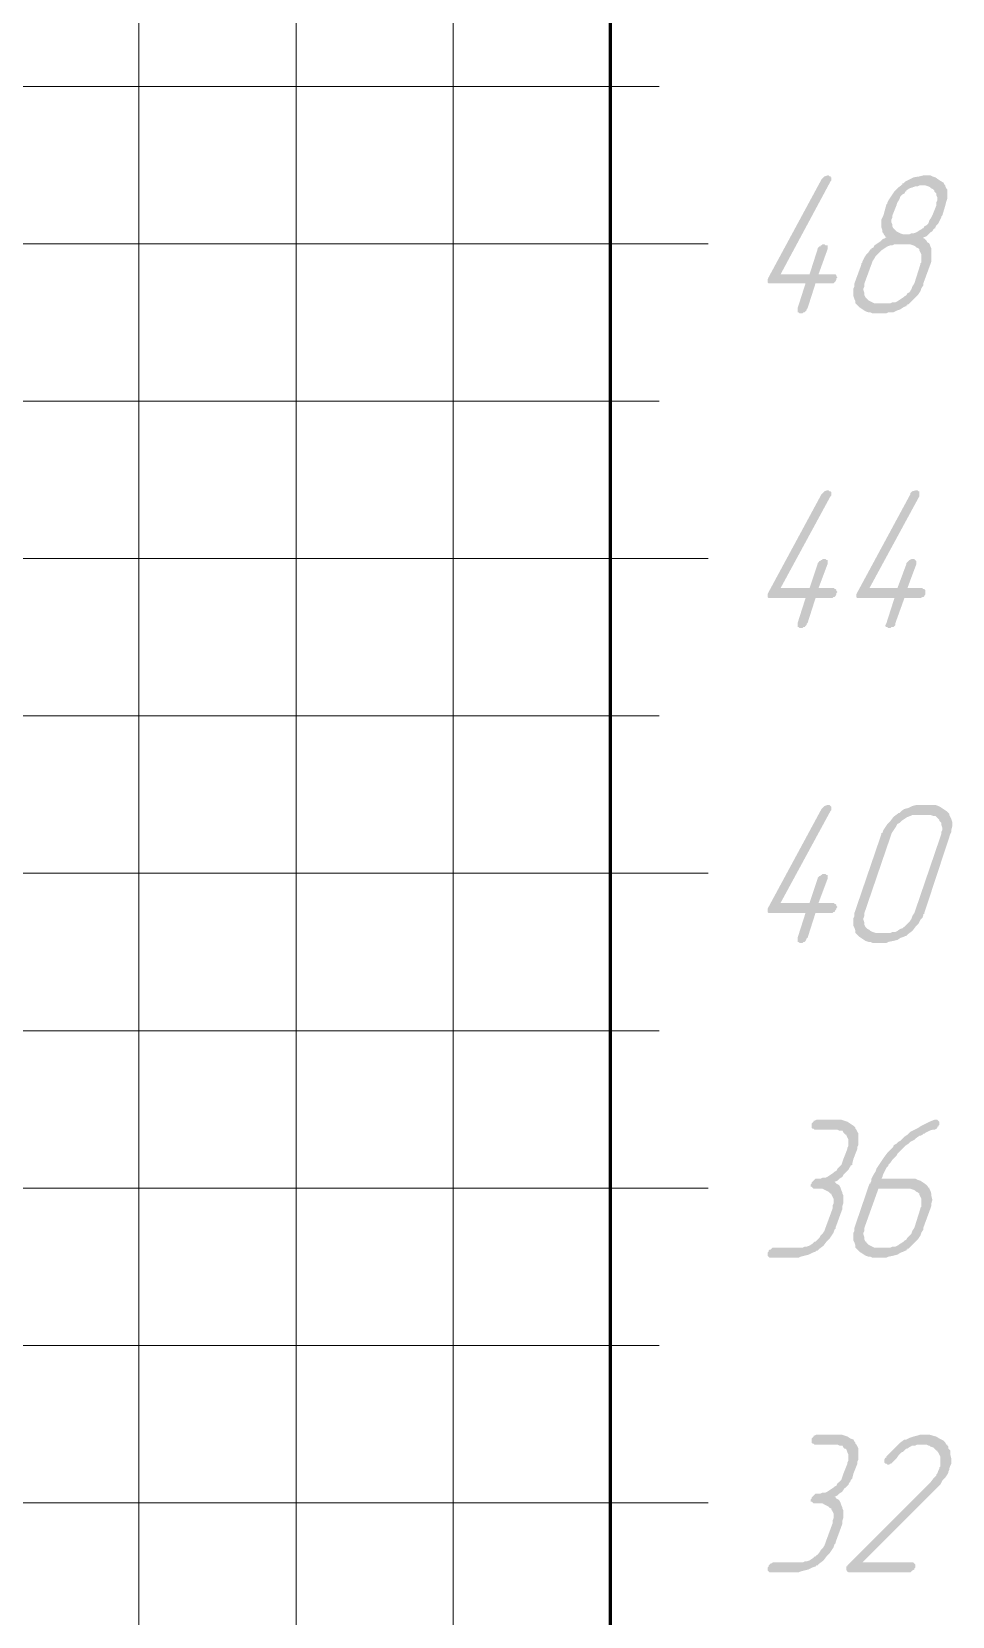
# Model space of a CAD drawing. Extents: x 260 to 1101, y 70 to 664.
# Drawn here: x 1035.47 to 1058.88, y 443.9 to 484.18 of the extents above; entities that cross this region are included whole.
import ezdxf

# ---------------------------------------------------------------- set-up
doc = ezdxf.new("R2010")
doc.units = 0
doc.header["$MEASUREMENT"] = 0
doc.layers.add('PDF _Геометрия', color=7, linetype='CONTINUOUS')
doc.layers.add('PDF _Сплошная заливка', color=7, linetype='CONTINUOUS')

msp = doc.modelspace()

# ---------------------------------------------------------------- hatches: boundary and pattern name
at = {"layer": 'PDF _Сплошная заливка', "transparency": 33554559}
for points in [[(1055.731, 480.524), (1055.756, 480.499), (1055.782, 480.499), (1055.782, 480.474), (1055.807, 480.474), (1055.807, 480.448), (1055.807, 480.397), (1055.782, 480.372), (1054.512, 478.01), (1055.249, 478.01), (1055.452, 478.645), (1055.452, 478.645), (1055.452, 478.67), (1055.477, 478.695), (1055.502, 478.721), (1055.528, 478.721), (1055.528, 478.746), (1055.553, 478.746), (1055.579, 478.772), (1055.604, 478.772), (1055.629, 478.772), (1055.629, 478.772), (1055.655, 478.746), (1055.68, 478.746), (1055.706, 478.746), (1055.706, 478.721), (1055.706, 478.695), (1055.706, 478.645), (1055.477, 478.01), (1055.883, 478.01), (1055.883, 478.01), (1055.909, 478.01), (1055.934, 477.984), (1055.934, 477.984), (1055.934, 477.959), (1055.959, 477.934), (1055.934, 477.908), (1055.934, 477.883), (1055.934, 477.883), (1055.909, 477.832), (1055.883, 477.806), (1055.883, 477.806), (1055.858, 477.781), (1055.833, 477.781), (1055.782, 477.781), (1055.401, 477.781), (1055.198, 477.146), (1055.172, 477.121), (1055.172, 477.095), (1055.147, 477.07), (1055.122, 477.044), (1055.122, 477.044), (1055.096, 477.044), (1055.071, 477.019), (1055.02, 477.019), (1055.02, 477.019), (1054.995, 477.019), (1054.969, 477.044), (1054.944, 477.044), (1054.944, 477.044), (1054.944, 477.07), (1054.944, 477.095), (1054.944, 477.146), (1055.147, 477.781), (1054.258, 477.781), (1054.233, 477.781), (1054.207, 477.781), (1054.182, 477.806), (1054.182, 477.806), (1054.182, 477.832), (1054.182, 477.857), (1054.182, 477.883), (1054.207, 477.934), (1055.553, 480.423), (1055.553, 480.423), (1055.579, 480.448), (1055.604, 480.474), (1055.629, 480.499), (1055.706, 480.524), (1055.706, 480.524)], [(1055.731, 472.523), (1055.756, 472.498), (1055.782, 472.498), (1055.782, 472.498), (1055.807, 472.472), (1055.807, 472.447), (1055.807, 472.396), (1055.782, 472.371), (1054.512, 470.034), (1055.249, 470.034), (1055.452, 470.644), (1055.452, 470.644), (1055.452, 470.669), (1055.477, 470.694), (1055.502, 470.72), (1055.528, 470.72), (1055.528, 470.745), (1055.553, 470.745), (1055.579, 470.771), (1055.604, 470.771), (1055.629, 470.771), (1055.629, 470.771), (1055.655, 470.771), (1055.68, 470.745), (1055.706, 470.745), (1055.706, 470.72), (1055.706, 470.694), (1055.706, 470.644), (1055.477, 470.034), (1055.883, 470.034), (1055.883, 470.009), (1055.909, 470.009), (1055.934, 469.983), (1055.934, 469.983), (1055.934, 469.958), (1055.959, 469.932), (1055.934, 469.907), (1055.934, 469.882), (1055.934, 469.882), (1055.909, 469.831), (1055.883, 469.805), (1055.883, 469.805), (1055.858, 469.805), (1055.833, 469.78), (1055.782, 469.78), (1055.401, 469.78), (1055.198, 469.145), (1055.172, 469.12), (1055.172, 469.094), (1055.147, 469.069), (1055.122, 469.043), (1055.122, 469.043), (1055.096, 469.043), (1055.071, 469.018), (1055.02, 469.018), (1055.02, 469.018), (1054.995, 469.018), (1054.969, 469.043), (1054.944, 469.043), (1054.944, 469.043), (1054.944, 469.069), (1054.944, 469.094), (1054.944, 469.145), (1055.147, 469.78), (1054.258, 469.78), (1054.233, 469.78), (1054.207, 469.78), (1054.182, 469.805), (1054.182, 469.805), (1054.182, 469.831), (1054.182, 469.856), (1054.182, 469.882), (1054.207, 469.932), (1055.553, 472.422), (1055.553, 472.422), (1055.579, 472.447), (1055.604, 472.472), (1055.629, 472.498), (1055.706, 472.523), (1055.706, 472.523)], [(1057.991, 472.523), (1058.016, 472.498), (1058.042, 472.498), (1058.042, 472.498), (1058.042, 472.472), (1058.042, 472.447), (1058.042, 472.396), (1058.042, 472.371), (1056.772, 470.034), (1057.483, 470.034), (1057.711, 470.644), (1057.711, 470.644), (1057.711, 470.669), (1057.737, 470.694), (1057.762, 470.72), (1057.762, 470.72), (1057.788, 470.745), (1057.788, 470.745), (1057.838, 470.771), (1057.864, 470.771), (1057.889, 470.771), (1057.889, 470.771), (1057.915, 470.771), (1057.94, 470.745), (1057.94, 470.745), (1057.965, 470.72), (1057.965, 470.694), (1057.965, 470.644), (1057.737, 470.034), (1058.118, 470.034), (1058.143, 470.009), (1058.168, 470.009), (1058.194, 469.983), (1058.194, 469.983), (1058.194, 469.958), (1058.194, 469.932), (1058.194, 469.907), (1058.194, 469.882), (1058.194, 469.882), (1058.168, 469.831), (1058.143, 469.805), (1058.118, 469.805), (1058.118, 469.805), (1058.067, 469.78), (1058.042, 469.78), (1057.661, 469.78), (1057.432, 469.145), (1057.432, 469.12), (1057.432, 469.094), (1057.407, 469.069), (1057.381, 469.043), (1057.356, 469.043), (1057.331, 469.043), (1057.305, 469.018), (1057.28, 469.018), (1057.28, 469.018), (1057.254, 469.018), (1057.229, 469.043), (1057.204, 469.043), (1057.204, 469.043), (1057.178, 469.069), (1057.178, 469.094), (1057.204, 469.145), (1057.407, 469.78), (1056.518, 469.78), (1056.493, 469.78), (1056.467, 469.78), (1056.442, 469.805), (1056.442, 469.805), (1056.442, 469.831), (1056.442, 469.856), (1056.442, 469.882), (1056.467, 469.932), (1057.813, 472.422), (1057.813, 472.422), (1057.813, 472.447), (1057.838, 472.472), (1057.864, 472.498), (1057.965, 472.523), (1057.965, 472.523)], [(1055.731, 464.522), (1055.756, 464.522), (1055.782, 464.497), (1055.782, 464.497), (1055.807, 464.471), (1055.807, 464.446), (1055.807, 464.395), (1055.782, 464.37), (1054.512, 462.033), (1055.249, 462.033), (1055.452, 462.643), (1055.452, 462.643), (1055.452, 462.668), (1055.477, 462.693), (1055.502, 462.719), (1055.528, 462.719), (1055.528, 462.744), (1055.553, 462.744), (1055.579, 462.77), (1055.604, 462.77), (1055.629, 462.77), (1055.629, 462.77), (1055.655, 462.77), (1055.68, 462.744), (1055.706, 462.744), (1055.706, 462.719), (1055.706, 462.693), (1055.706, 462.643), (1055.477, 462.033), (1055.883, 462.033), (1055.883, 462.008), (1055.909, 462.008), (1055.934, 461.982), (1055.934, 461.982), (1055.934, 461.957), (1055.959, 461.931), (1055.934, 461.906), (1055.934, 461.881), (1055.934, 461.881), (1055.909, 461.855), (1055.883, 461.804), (1055.883, 461.804), (1055.858, 461.804), (1055.833, 461.779), (1055.782, 461.779), (1055.401, 461.779), (1055.198, 461.144), (1055.172, 461.144), (1055.172, 461.119), (1055.147, 461.068), (1055.122, 461.042), (1055.122, 461.042), (1055.096, 461.042), (1055.071, 461.017), (1055.02, 461.017), (1055.02, 461.017), (1054.995, 461.017), (1054.969, 461.042), (1054.944, 461.042), (1054.944, 461.042), (1054.944, 461.068), (1054.944, 461.093), (1054.944, 461.144), (1055.147, 461.779), (1054.258, 461.779), (1054.233, 461.779), (1054.207, 461.779), (1054.182, 461.804), (1054.182, 461.804), (1054.182, 461.83), (1054.182, 461.855), (1054.182, 461.881), (1054.207, 461.931), (1055.553, 464.421), (1055.553, 464.421), (1055.579, 464.446), (1055.604, 464.471), (1055.629, 464.497), (1055.706, 464.522), (1055.706, 464.522)], [(1056.01, 456.521), (1056.061, 456.521), (1056.137, 456.496), (1056.213, 456.47), (1056.29, 456.42), (1056.366, 456.369), (1056.391, 456.343), (1056.417, 456.318), (1056.417, 456.293), (1056.442, 456.267), (1056.467, 456.216), (1056.493, 456.166), (1056.493, 456.09), (1056.493, 455.988), (1056.493, 455.886), (1056.467, 455.835), (1056.467, 455.785), (1056.366, 455.531), (1056.34, 455.429), (1056.34, 455.378), (1056.29, 455.353), (1056.29, 455.327), (1056.29, 455.327), (1056.29, 455.327), (1056.264, 455.302), (1056.239, 455.251), (1056.188, 455.2), (1056.188, 455.2), (1056.163, 455.175), (1056.137, 455.15), (1056.112, 455.124), (1056.086, 455.073), (1056.01, 455.023), (1055.959, 454.972), (1055.883, 454.946), (1055.909, 454.921), (1055.909, 454.921), (1055.934, 454.896), (1055.985, 454.87), (1056.01, 454.845), (1056.036, 454.794), (1056.061, 454.718), (1056.086, 454.667), (1056.086, 454.642), (1056.086, 454.642), (1056.112, 454.591), (1056.112, 454.54), (1056.112, 454.489), (1056.112, 454.413), (1056.086, 454.337), (1056.086, 454.261), (1055.909, 453.778), (1055.909, 453.753), (1055.909, 453.753), (1055.883, 453.727), (1055.883, 453.727), (1055.858, 453.651), (1055.807, 453.575), (1055.756, 453.499), (1055.68, 453.422), (1055.604, 453.321), (1055.502, 453.245), (1055.502, 453.245), (1055.477, 453.219), (1055.477, 453.219), (1055.452, 453.194), (1055.426, 453.194), (1055.401, 453.168), (1055.325, 453.143), (1055.223, 453.092), (1055.122, 453.067), (1055.02, 453.041), (1054.969, 453.016), (1054.893, 453.016), (1054.258, 453.016), (1054.233, 453.016), (1054.207, 453.041), (1054.182, 453.067), (1054.182, 453.067), (1054.182, 453.092), (1054.182, 453.118), (1054.182, 453.143), (1054.182, 453.143), (1054.207, 453.168), (1054.207, 453.194), (1054.233, 453.219), (1054.258, 453.219), (1054.284, 453.245), (1054.309, 453.27), (1054.36, 453.27), (1055.02, 453.27), (1055.071, 453.27), (1055.122, 453.295), (1055.172, 453.295), (1055.249, 453.321), (1055.325, 453.372), (1055.375, 453.422), (1055.401, 453.422), (1055.426, 453.448), (1055.452, 453.473), (1055.502, 453.524), (1055.528, 453.575), (1055.579, 453.626), (1055.629, 453.702), (1055.655, 453.778), (1055.833, 454.261), (1055.833, 454.286), (1055.833, 454.311), (1055.833, 454.337), (1055.858, 454.388), (1055.858, 454.438), (1055.858, 454.515), (1055.833, 454.565), (1055.807, 454.616), (1055.807, 454.642), (1055.782, 454.642), (1055.756, 454.667), (1055.731, 454.692), (1055.68, 454.718), (1055.629, 454.743), (1055.579, 454.769), (1055.502, 454.769), (1055.35, 454.769), (1055.35, 454.769), (1055.325, 454.794), (1055.299, 454.819), (1055.274, 454.819), (1055.274, 454.845), (1055.274, 454.87), (1055.299, 454.896), (1055.299, 454.896), (1055.299, 454.921), (1055.325, 454.946), (1055.35, 454.972), (1055.35, 454.972), (1055.375, 454.997), (1055.401, 455.023), (1055.452, 455.023), (1055.477, 455.023), (1055.528, 455.023), (1055.579, 455.048), (1055.655, 455.048), (1055.706, 455.073), (1055.782, 455.124), (1055.858, 455.175), (1055.858, 455.175), (1055.883, 455.2), (1055.934, 455.226), (1055.959, 455.277), (1056.01, 455.327), (1056.061, 455.378), (1056.086, 455.455), (1056.112, 455.531), (1056.213, 455.785), (1056.213, 455.785), (1056.213, 455.81), (1056.239, 455.861), (1056.239, 455.886), (1056.239, 455.962), (1056.239, 456.013), (1056.213, 456.064), (1056.188, 456.115), (1056.188, 456.14), (1056.163, 456.14), (1056.137, 456.166), (1056.112, 456.191), (1056.086, 456.242), (1056.01, 456.242), (1055.959, 456.267), (1055.883, 456.267), (1055.375, 456.267), (1055.35, 456.293), (1055.325, 456.293), (1055.299, 456.318), (1055.299, 456.318), (1055.299, 456.343), (1055.299, 456.369), (1055.299, 456.394), (1055.299, 456.394), (1055.299, 456.42), (1055.325, 456.445), (1055.35, 456.47), (1055.35, 456.496), (1055.375, 456.496), (1055.426, 456.521), (1055.452, 456.521), (1055.985, 456.521)], [(1056.01, 448.52), (1056.061, 448.52), (1056.137, 448.495), (1056.213, 448.469), (1056.29, 448.419), (1056.366, 448.393), (1056.391, 448.342), (1056.417, 448.317), (1056.417, 448.292), (1056.442, 448.266), (1056.467, 448.215), (1056.493, 448.165), (1056.493, 448.088), (1056.493, 447.987), (1056.493, 447.885), (1056.467, 447.834), (1056.467, 447.784), (1056.366, 447.53), (1056.34, 447.428), (1056.34, 447.403), (1056.29, 447.352), (1056.29, 447.326), (1056.29, 447.326), (1056.29, 447.326), (1056.264, 447.301), (1056.239, 447.25), (1056.188, 447.199), (1056.188, 447.199), (1056.163, 447.174), (1056.137, 447.149), (1056.112, 447.123), (1056.086, 447.072), (1056.01, 447.022), (1055.959, 446.971), (1055.883, 446.945), (1055.909, 446.945), (1055.909, 446.92), (1055.934, 446.895), (1055.985, 446.869), (1056.01, 446.844), (1056.036, 446.793), (1056.061, 446.717), (1056.086, 446.666), (1056.086, 446.666), (1056.086, 446.641), (1056.112, 446.59), (1056.112, 446.539), (1056.112, 446.488), (1056.112, 446.412), (1056.086, 446.336), (1056.086, 446.26), (1055.909, 445.777), (1055.909, 445.752), (1055.909, 445.752), (1055.883, 445.726), (1055.883, 445.726), (1055.858, 445.65), (1055.807, 445.574), (1055.756, 445.498), (1055.68, 445.421), (1055.604, 445.32), (1055.502, 445.244), (1055.502, 445.244), (1055.477, 445.218), (1055.477, 445.218), (1055.452, 445.193), (1055.426, 445.193), (1055.401, 445.167), (1055.325, 445.142), (1055.223, 445.091), (1055.122, 445.066), (1055.02, 445.04), (1054.969, 445.015), (1054.893, 445.015), (1054.258, 445.015), (1054.233, 445.015), (1054.207, 445.04), (1054.182, 445.066), (1054.182, 445.066), (1054.182, 445.091), (1054.182, 445.117), (1054.182, 445.142), (1054.182, 445.142), (1054.207, 445.167), (1054.207, 445.193), (1054.233, 445.218), (1054.258, 445.244), (1054.284, 445.244), (1054.309, 445.269), (1054.36, 445.269), (1055.02, 445.269), (1055.071, 445.269), (1055.122, 445.294), (1055.172, 445.294), (1055.249, 445.32), (1055.325, 445.371), (1055.375, 445.421), (1055.401, 445.421), (1055.426, 445.447), (1055.452, 445.472), (1055.502, 445.523), (1055.528, 445.574), (1055.579, 445.625), (1055.629, 445.701), (1055.655, 445.777), (1055.833, 446.26), (1055.833, 446.285), (1055.833, 446.31), (1055.833, 446.336), (1055.858, 446.387), (1055.858, 446.463), (1055.858, 446.514), (1055.833, 446.564), (1055.807, 446.615), (1055.807, 446.641), (1055.782, 446.641), (1055.756, 446.666), (1055.731, 446.691), (1055.68, 446.717), (1055.629, 446.742), (1055.579, 446.768), (1055.502, 446.768), (1055.35, 446.768), (1055.35, 446.768), (1055.325, 446.793), (1055.299, 446.818), (1055.274, 446.818), (1055.274, 446.844), (1055.274, 446.869), (1055.299, 446.895), (1055.299, 446.895), (1055.299, 446.92), (1055.325, 446.945), (1055.35, 446.971), (1055.35, 446.971), (1055.375, 446.996), (1055.401, 447.022), (1055.452, 447.022), (1055.477, 447.022), (1055.528, 447.022), (1055.579, 447.047), (1055.655, 447.047), (1055.706, 447.072), (1055.782, 447.123), (1055.858, 447.174), (1055.858, 447.174), (1055.883, 447.199), (1055.934, 447.225), (1055.959, 447.276), (1056.01, 447.326), (1056.061, 447.377), (1056.086, 447.453), (1056.112, 447.53), (1056.213, 447.784), (1056.213, 447.784), (1056.213, 447.809), (1056.239, 447.86), (1056.239, 447.911), (1056.239, 447.961), (1056.239, 448.012), (1056.213, 448.063), (1056.188, 448.139), (1056.188, 448.139), (1056.163, 448.165), (1056.137, 448.165), (1056.112, 448.19), (1056.086, 448.241), (1056.01, 448.241), (1055.959, 448.266), (1055.883, 448.266), (1055.375, 448.266), (1055.35, 448.292), (1055.325, 448.292), (1055.299, 448.317), (1055.299, 448.317), (1055.299, 448.342), (1055.299, 448.368), (1055.299, 448.393), (1055.299, 448.393), (1055.299, 448.419), (1055.325, 448.444), (1055.35, 448.469), (1055.35, 448.495), (1055.375, 448.495), (1055.426, 448.52), (1055.452, 448.52), (1055.985, 448.52)], [(1058.245, 448.52), (1058.27, 448.52), (1058.295, 448.52), (1058.372, 448.495), (1058.473, 448.469), (1058.549, 448.419), (1058.6, 448.393), (1058.651, 448.368), (1058.702, 448.317), (1058.727, 448.266), (1058.727, 448.266), (1058.753, 448.266), (1058.753, 448.241), (1058.753, 448.241), (1058.778, 448.215), (1058.778, 448.165), (1058.829, 448.114), (1058.829, 448.012), (1058.854, 447.911), (1058.854, 447.86), (1058.854, 447.784), (1058.829, 447.733), (1058.803, 447.657), (1058.803, 447.657), (1058.803, 447.657), (1058.803, 447.631), (1058.778, 447.58), (1058.778, 447.555), (1058.753, 447.504), (1058.702, 447.428), (1058.702, 447.428), (1058.676, 447.403), (1058.651, 447.377), (1058.626, 447.352), (1058.6, 447.301), (1058.575, 447.25), (1058.524, 447.199), (1058.473, 447.149), (1056.594, 445.269), (1057.864, 445.269), (1057.889, 445.269), (1057.915, 445.244), (1057.915, 445.244), (1057.94, 445.218), (1057.94, 445.218), (1057.94, 445.167), (1057.94, 445.142), (1057.94, 445.142), (1057.915, 445.117), (1057.915, 445.091), (1057.864, 445.066), (1057.864, 445.066), (1057.838, 445.04), (1057.813, 445.015), (1057.762, 445.015), (1056.264, 445.015), (1056.239, 445.015), (1056.213, 445.04), (1056.188, 445.066), (1056.188, 445.066), (1056.188, 445.091), (1056.188, 445.117), (1056.188, 445.167), (1056.188, 445.167), (1056.213, 445.167), (1056.213, 445.193), (1056.239, 445.218), (1058.321, 447.301), (1058.397, 447.403), (1058.473, 447.479), (1058.473, 447.479), (1058.473, 447.504), (1058.473, 447.504), (1058.499, 447.53), (1058.524, 447.606), (1058.549, 447.657), (1058.549, 447.657), (1058.549, 447.682), (1058.575, 447.707), (1058.575, 447.758), (1058.575, 447.809), (1058.575, 447.885), (1058.575, 447.961), (1058.549, 448.012), (1058.524, 448.063), (1058.499, 448.088), (1058.499, 448.088), (1058.499, 448.114), (1058.473, 448.114), (1058.448, 448.139), (1058.422, 448.165), (1058.397, 448.19), (1058.321, 448.215), (1058.321, 448.215), (1058.295, 448.241), (1058.295, 448.241), (1058.27, 448.241), (1058.219, 448.266), (1058.194, 448.266), (1058.092, 448.266), (1058.067, 448.266), (1058.042, 448.266), (1057.991, 448.266), (1057.94, 448.241), (1057.864, 448.241), (1057.813, 448.215), (1057.737, 448.165), (1057.737, 448.165), (1057.711, 448.165), (1057.686, 448.139), (1057.635, 448.088), (1057.584, 448.063), (1057.508, 447.987), (1057.458, 447.911), (1057.381, 447.834), (1057.381, 447.834), (1057.381, 447.834), (1057.356, 447.809), (1057.331, 447.784), (1057.331, 447.784), (1057.305, 447.784), (1057.28, 447.758), (1057.254, 447.758), (1057.254, 447.758), (1057.229, 447.758), (1057.204, 447.784), (1057.178, 447.784), (1057.153, 447.809), (1057.153, 447.809), (1057.153, 447.86), (1057.153, 447.885), (1057.178, 447.936), (1057.204, 447.936), (1057.204, 447.936), (1057.204, 447.961), (1057.229, 447.987), (1057.28, 448.038), (1057.331, 448.088), (1057.407, 448.165), (1057.483, 448.241), (1057.559, 448.317), (1057.661, 448.393), (1057.686, 448.393), (1057.686, 448.393), (1057.686, 448.393), (1057.711, 448.393), (1057.762, 448.419), (1057.813, 448.444), (1057.889, 448.469), (1057.991, 448.495), (1058.067, 448.52), (1058.168, 448.52), (1058.219, 448.52)]]:
    msp.add_hatch(color=256, dxfattribs=at).paths.add_polyline_path(points)
h = msp.add_hatch(color=256, dxfattribs=at)
h.paths.add_polyline_path([(1058.118, 480.27), (1058.092, 480.27), (1058.042, 480.27), (1057.991, 480.245), (1057.94, 480.245), (1057.864, 480.219), (1057.788, 480.194), (1057.711, 480.143), (1057.711, 480.118), (1057.686, 480.118), (1057.661, 480.067), (1057.61, 480.042), (1057.559, 479.991), (1057.534, 479.915), (1057.483, 479.839), (1057.458, 479.762), (1057.356, 479.508), (1057.356, 479.508), (1057.356, 479.483), (1057.356, 479.457), (1057.331, 479.407), (1057.331, 479.33), (1057.356, 479.28), (1057.356, 479.229), (1057.381, 479.178), (1057.407, 479.153), (1057.407, 479.153), (1057.432, 479.127), (1057.458, 479.102), (1057.508, 479.076), (1057.559, 479.051), (1057.635, 479.026), (1057.711, 479.026), (1057.737, 479.026), (1057.788, 479.026), (1057.838, 479.051), (1057.889, 479.051), (1057.965, 479.076), (1058.042, 479.127), (1058.092, 479.153), (1058.118, 479.178), (1058.143, 479.178), (1058.168, 479.229), (1058.219, 479.254), (1058.27, 479.305), (1058.295, 479.381), (1058.346, 479.457), (1058.372, 479.508), (1058.473, 479.762), (1058.473, 479.788), (1058.473, 479.813), (1058.473, 479.839), (1058.499, 479.889), (1058.499, 479.965), (1058.473, 480.016), (1058.473, 480.067), (1058.422, 480.118), (1058.422, 480.143), (1058.422, 480.143), (1058.397, 480.169), (1058.346, 480.194), (1058.321, 480.219), (1058.27, 480.245), (1058.194, 480.27)], flags=0)
h.paths.add_polyline_path([(1057.737, 478.772), (1057.458, 478.772), (1057.407, 478.772), (1057.356, 478.746), (1057.305, 478.746), (1057.229, 478.721), (1057.153, 478.67), (1057.077, 478.619), (1057.077, 478.619), (1057.051, 478.594), (1057.026, 478.569), (1056.975, 478.518), (1056.924, 478.467), (1056.899, 478.416), (1056.848, 478.34), (1056.823, 478.264), (1056.645, 477.781), (1056.645, 477.756), (1056.645, 477.73), (1056.645, 477.705), (1056.62, 477.654), (1056.62, 477.603), (1056.645, 477.527), (1056.645, 477.476), (1056.67, 477.425), (1056.696, 477.4), (1056.696, 477.4), (1056.721, 477.375), (1056.747, 477.349), (1056.797, 477.324), (1056.848, 477.299), (1056.899, 477.273), (1056.975, 477.273), (1057.28, 477.273), (1057.305, 477.273), (1057.356, 477.299), (1057.432, 477.299), (1057.483, 477.324), (1057.559, 477.375), (1057.635, 477.425), (1057.635, 477.425), (1057.661, 477.451), (1057.711, 477.476), (1057.737, 477.527), (1057.788, 477.552), (1057.838, 477.629), (1057.864, 477.705), (1057.915, 477.781), (1058.067, 478.264), (1058.067, 478.289), (1058.092, 478.314), (1058.092, 478.34), (1058.092, 478.391), (1058.092, 478.441), (1058.092, 478.518), (1058.067, 478.569), (1058.042, 478.619), (1058.042, 478.619), (1058.042, 478.645), (1058.016, 478.67), (1057.965, 478.695), (1057.94, 478.721), (1057.889, 478.746), (1057.813, 478.772)], flags=0)
h.paths.add_polyline_path([(1058.27, 480.524), (1058.321, 480.524), (1058.372, 480.499), (1058.448, 480.474), (1058.524, 480.423), (1058.6, 480.372), (1058.651, 480.346), (1058.676, 480.296), (1058.676, 480.296), (1058.676, 480.296), (1058.702, 480.27), (1058.702, 480.245), (1058.727, 480.194), (1058.753, 480.169), (1058.753, 480.118), (1058.753, 480.067), (1058.753, 479.94), (1058.727, 479.864), (1058.702, 479.762), (1058.626, 479.508), (1058.626, 479.508), (1058.6, 479.483), (1058.6, 479.457), (1058.575, 479.407), (1058.549, 479.356), (1058.524, 479.305), (1058.473, 479.254), (1058.448, 479.204), (1058.448, 479.178), (1058.422, 479.178), (1058.397, 479.153), (1058.372, 479.102), (1058.321, 479.076), (1058.27, 479.026), (1058.219, 478.975), (1058.143, 478.949), (1058.143, 478.924), (1058.168, 478.924), (1058.194, 478.899), (1058.219, 478.873), (1058.245, 478.822), (1058.295, 478.797), (1058.321, 478.721), (1058.346, 478.67), (1058.346, 478.645), (1058.346, 478.645), (1058.346, 478.594), (1058.346, 478.543), (1058.346, 478.492), (1058.346, 478.416), (1058.346, 478.34), (1058.321, 478.264), (1058.143, 477.781), (1058.143, 477.756), (1058.143, 477.756), (1058.143, 477.73), (1058.143, 477.73), (1058.092, 477.654), (1058.067, 477.578), (1058.016, 477.502), (1057.94, 477.425), (1057.838, 477.324), (1057.762, 477.248), (1057.737, 477.248), (1057.737, 477.222), (1057.711, 477.222), (1057.711, 477.197), (1057.686, 477.197), (1057.635, 477.171), (1057.559, 477.121), (1057.483, 477.095), (1057.381, 477.044), (1057.254, 477.044), (1057.204, 477.019), (1057.153, 477.019), (1056.874, 477.019), (1056.848, 477.019), (1056.797, 477.044), (1056.747, 477.044), (1056.67, 477.07), (1056.594, 477.121), (1056.518, 477.171), (1056.493, 477.197), (1056.442, 477.248), (1056.442, 477.248), (1056.442, 477.248), (1056.417, 477.273), (1056.417, 477.324), (1056.391, 477.375), (1056.366, 477.451), (1056.366, 477.552), (1056.366, 477.603), (1056.366, 477.654), (1056.391, 477.705), (1056.391, 477.781), (1056.569, 478.264), (1056.569, 478.289), (1056.594, 478.314), (1056.594, 478.34), (1056.62, 478.391), (1056.645, 478.441), (1056.696, 478.518), (1056.747, 478.569), (1056.797, 478.645), (1056.823, 478.645), (1056.823, 478.67), (1056.874, 478.695), (1056.899, 478.746), (1056.975, 478.797), (1057.051, 478.848), (1057.102, 478.899), (1057.204, 478.949), (1057.204, 478.949), (1057.178, 478.949), (1057.178, 478.975), (1057.153, 479), (1057.127, 479.051), (1057.102, 479.076), (1057.102, 479.127), (1057.077, 479.204), (1057.077, 479.204), (1057.077, 479.229), (1057.077, 479.254), (1057.077, 479.28), (1057.077, 479.33), (1057.077, 479.407), (1057.102, 479.457), (1057.127, 479.508), (1057.204, 479.788), (1057.204, 479.788), (1057.204, 479.788), (1057.229, 479.813), (1057.229, 479.839), (1057.254, 479.889), (1057.305, 479.965), (1057.356, 480.042), (1057.407, 480.118), (1057.508, 480.219), (1057.61, 480.296), (1057.61, 480.321), (1057.635, 480.321), (1057.661, 480.346), (1057.686, 480.372), (1057.737, 480.397), (1057.788, 480.423), (1057.838, 480.448), (1057.889, 480.474), (1058.042, 480.499), (1058.143, 480.524), (1058.245, 480.524)], flags=0)
h = msp.add_hatch(color=256, dxfattribs=at)
h.paths.add_polyline_path([(1058.245, 464.268), (1057.965, 464.268), (1057.94, 464.268), (1057.864, 464.268), (1057.813, 464.243), (1057.737, 464.217), (1057.661, 464.167), (1057.584, 464.116), (1057.584, 464.116), (1057.559, 464.09), (1057.534, 464.065), (1057.483, 464.04), (1057.458, 463.989), (1057.407, 463.913), (1057.356, 463.836), (1057.331, 463.786), (1056.645, 461.779), (1056.645, 461.754), (1056.645, 461.728), (1056.645, 461.703), (1056.62, 461.652), (1056.62, 461.601), (1056.645, 461.525), (1056.645, 461.474), (1056.67, 461.423), (1056.696, 461.398), (1056.696, 461.398), (1056.721, 461.373), (1056.772, 461.347), (1056.797, 461.322), (1056.848, 461.296), (1056.924, 461.271), (1056.975, 461.271), (1057.28, 461.271), (1057.305, 461.271), (1057.356, 461.296), (1057.432, 461.296), (1057.483, 461.322), (1057.559, 461.373), (1057.635, 461.398), (1057.635, 461.423), (1057.661, 461.423), (1057.711, 461.474), (1057.737, 461.5), (1057.788, 461.55), (1057.838, 461.627), (1057.864, 461.703), (1057.915, 461.779), (1058.6, 463.786), (1058.6, 463.786), (1058.6, 463.811), (1058.6, 463.836), (1058.626, 463.887), (1058.626, 463.938), (1058.6, 464.014), (1058.6, 464.065), (1058.549, 464.116), (1058.549, 464.141), (1058.549, 464.141), (1058.524, 464.167), (1058.499, 464.192), (1058.448, 464.243), (1058.397, 464.243), (1058.321, 464.268)], flags=0)
h.paths.add_polyline_path([(1058.397, 464.522), (1058.448, 464.522), (1058.524, 464.497), (1058.575, 464.471), (1058.651, 464.421), (1058.727, 464.37), (1058.753, 464.344), (1058.803, 464.294), (1058.803, 464.294), (1058.803, 464.268), (1058.829, 464.217), (1058.854, 464.167), (1058.879, 464.09), (1058.879, 463.989), (1058.854, 463.887), (1058.854, 463.836), (1058.829, 463.786), (1058.168, 461.779), (1058.168, 461.754), (1058.143, 461.754), (1058.143, 461.728), (1058.143, 461.728), (1058.118, 461.652), (1058.067, 461.601), (1058.016, 461.5), (1057.94, 461.423), (1057.864, 461.322), (1057.762, 461.246), (1057.762, 461.246), (1057.737, 461.22), (1057.737, 461.22), (1057.711, 461.195), (1057.686, 461.195), (1057.635, 461.169), (1057.559, 461.144), (1057.483, 461.093), (1057.381, 461.068), (1057.254, 461.042), (1057.204, 461.017), (1057.153, 461.017), (1056.874, 461.017), (1056.848, 461.017), (1056.797, 461.042), (1056.747, 461.042), (1056.67, 461.068), (1056.594, 461.119), (1056.518, 461.169), (1056.493, 461.195), (1056.442, 461.246), (1056.442, 461.246), (1056.442, 461.246), (1056.417, 461.271), (1056.417, 461.322), (1056.391, 461.398), (1056.366, 461.449), (1056.366, 461.55), (1056.366, 461.601), (1056.366, 461.652), (1056.391, 461.703), (1056.391, 461.779), (1057.077, 463.786), (1057.077, 463.786), (1057.077, 463.786), (1057.077, 463.811), (1057.102, 463.811), (1057.127, 463.887), (1057.178, 463.963), (1057.229, 464.04), (1057.305, 464.116), (1057.381, 464.217), (1057.483, 464.294), (1057.483, 464.294), (1057.483, 464.294), (1057.508, 464.319), (1057.534, 464.319), (1057.559, 464.344), (1057.584, 464.37), (1057.661, 464.421), (1057.762, 464.446), (1057.864, 464.497), (1057.965, 464.522), (1058.042, 464.522), (1058.372, 464.522)], flags=0)
h = msp.add_hatch(color=256, dxfattribs=at)
h.paths.add_polyline_path([(1057.737, 454.769), (1057, 454.769), (1056.645, 453.778), (1056.645, 453.753), (1056.645, 453.727), (1056.645, 453.702), (1056.62, 453.651), (1056.62, 453.6), (1056.645, 453.524), (1056.645, 453.473), (1056.67, 453.422), (1056.696, 453.422), (1056.696, 453.397), (1056.721, 453.372), (1056.747, 453.346), (1056.797, 453.321), (1056.848, 453.295), (1056.899, 453.27), (1056.975, 453.27), (1057.28, 453.27), (1057.305, 453.27), (1057.356, 453.295), (1057.432, 453.295), (1057.483, 453.321), (1057.559, 453.372), (1057.635, 453.422), (1057.635, 453.422), (1057.661, 453.448), (1057.711, 453.473), (1057.737, 453.524), (1057.788, 453.575), (1057.838, 453.626), (1057.864, 453.702), (1057.915, 453.778), (1058.067, 454.261), (1058.067, 454.286), (1058.092, 454.311), (1058.092, 454.337), (1058.092, 454.388), (1058.092, 454.438), (1058.092, 454.515), (1058.067, 454.565), (1058.042, 454.616), (1058.042, 454.642), (1058.042, 454.642), (1058.016, 454.667), (1057.965, 454.692), (1057.94, 454.718), (1057.889, 454.743), (1057.813, 454.769)], flags=0)
h.paths.add_polyline_path([(1058.499, 456.521), (1058.524, 456.496), (1058.549, 456.47), (1058.549, 456.47), (1058.549, 456.445), (1058.549, 456.42), (1058.549, 456.394), (1058.549, 456.394), (1058.524, 456.369), (1058.524, 456.343), (1058.499, 456.343), (1058.499, 456.318), (1058.499, 456.318), (1058.473, 456.293), (1058.422, 456.267), (1058.372, 456.267), (1058.295, 456.242), (1058.194, 456.191), (1058.168, 456.166), (1058.168, 456.166), (1058.143, 456.166), (1058.118, 456.14), (1058.067, 456.115), (1058.042, 456.115), (1057.94, 456.039), (1057.94, 456.039), (1057.915, 456.013), (1057.864, 455.988), (1057.813, 455.962), (1057.762, 455.912), (1057.686, 455.861), (1057.61, 455.785), (1057.534, 455.708), (1057.534, 455.708), (1057.508, 455.683), (1057.483, 455.658), (1057.458, 455.607), (1057.407, 455.556), (1057.356, 455.505), (1057.305, 455.429), (1057.254, 455.378), (1057.254, 455.353), (1057.229, 455.327), (1057.204, 455.302), (1057.178, 455.251), (1057.153, 455.2), (1057.127, 455.15), (1057.102, 455.073), (1057.077, 455.023), (1057.864, 455.023), (1057.864, 455.023), (1057.94, 455.023), (1057.991, 454.997), (1058.067, 454.972), (1058.143, 454.921), (1058.219, 454.87), (1058.245, 454.845), (1058.27, 454.794), (1058.295, 454.794), (1058.295, 454.769), (1058.321, 454.718), (1058.346, 454.642), (1058.346, 454.591), (1058.372, 454.489), (1058.346, 454.388), (1058.346, 454.337), (1058.321, 454.261), (1058.143, 453.778), (1058.143, 453.753), (1058.143, 453.753), (1058.143, 453.727), (1058.143, 453.727), (1058.092, 453.651), (1058.067, 453.575), (1058.016, 453.499), (1057.94, 453.422), (1057.838, 453.321), (1057.762, 453.245), (1057.737, 453.245), (1057.737, 453.219), (1057.711, 453.219), (1057.711, 453.194), (1057.686, 453.194), (1057.635, 453.168), (1057.559, 453.143), (1057.483, 453.092), (1057.381, 453.067), (1057.254, 453.041), (1057.204, 453.016), (1057.153, 453.016), (1056.874, 453.016), (1056.848, 453.016), (1056.797, 453.041), (1056.747, 453.041), (1056.67, 453.067), (1056.594, 453.118), (1056.518, 453.168), (1056.493, 453.194), (1056.442, 453.245), (1056.442, 453.245), (1056.442, 453.245), (1056.417, 453.27), (1056.417, 453.321), (1056.391, 453.397), (1056.366, 453.448), (1056.366, 453.549), (1056.366, 453.6), (1056.366, 453.651), (1056.391, 453.702), (1056.391, 453.778), (1056.772, 454.896), (1056.772, 454.896), (1056.797, 454.896), (1056.797, 454.921), (1056.823, 454.972), (1056.823, 455.023), (1056.848, 455.073), (1056.874, 455.124), (1056.924, 455.2), (1056.95, 455.277), (1057, 455.353), (1057.051, 455.429), (1057.102, 455.505), (1057.153, 455.581), (1057.229, 455.683), (1057.305, 455.759), (1057.381, 455.835), (1057.381, 455.835), (1057.381, 455.861), (1057.407, 455.886), (1057.458, 455.912), (1057.508, 455.962), (1057.559, 455.988), (1057.61, 456.039), (1057.661, 456.09), (1057.737, 456.14), (1057.813, 456.216), (1057.915, 456.267), (1058.016, 456.318), (1058.092, 456.369), (1058.194, 456.42), (1058.295, 456.47), (1058.422, 456.521), (1058.473, 456.521), (1058.473, 456.521)], flags=0)

# ---------------------------------------------------------------- linework, layer by layer
at = {"layer": 'PDF _Геометрия', "lineweight": 60}
msp.add_lwpolyline([(1050.188, 382.786), (1050.188, 592.786), (730.3, 592.786), (730.3, 382.786)], close=True, dxfattribs=at)
msp.add_lwpolyline([(1050.188, 382.786), (1050.188, 592.786), (730.3, 592.786), (730.3, 382.786)], close=True, dxfattribs=at)
at = {"layer": 'PDF _Геометрия', "lineweight": 18}
for points in [[(730.3, 381.546), (730.3, 382.786), (730.3, 592.786), (1050.188, 592.786), (1050.188, 382.786), (1051.427, 382.786)], [(1038.192, 381.546), (1038.192, 382.786), (1038.192, 592.786)], [(1042.191, 382.786), (1042.191, 592.786)], [(1046.189, 381.546), (1046.189, 382.786), (1046.189, 592.786)], [(730.3, 482.786), (1050.188, 482.786), (1051.427, 482.786)], [(730.3, 478.786), (1050.188, 478.786)], [(1052.667, 478.786), (1050.188, 478.786), (1051.427, 478.786)], [(730.3, 474.786), (1050.188, 474.786), (1051.427, 474.786)], [(730.3, 470.786), (1050.188, 470.786)], [(1052.667, 470.786), (1050.188, 470.786), (1051.427, 470.786)], [(730.3, 466.786), (1050.188, 466.786), (1051.427, 466.786)], [(730.3, 462.786), (1050.188, 462.786)], [(1052.667, 462.786), (1050.188, 462.786), (1051.427, 462.786)], [(730.3, 458.786), (1050.188, 458.786), (1051.427, 458.786)], [(730.3, 454.786), (1050.188, 454.786)], [(1052.667, 454.786), (1050.188, 454.786), (1051.427, 454.786)], [(730.3, 450.786), (1050.188, 450.786), (1051.427, 450.786)], [(730.3, 446.786), (1050.188, 446.786)], [(1052.667, 446.786), (1050.188, 446.786), (1051.427, 446.786)]]:
    msp.add_lwpolyline(points, dxfattribs=at)

doc.saveas('drawing.dxf')
